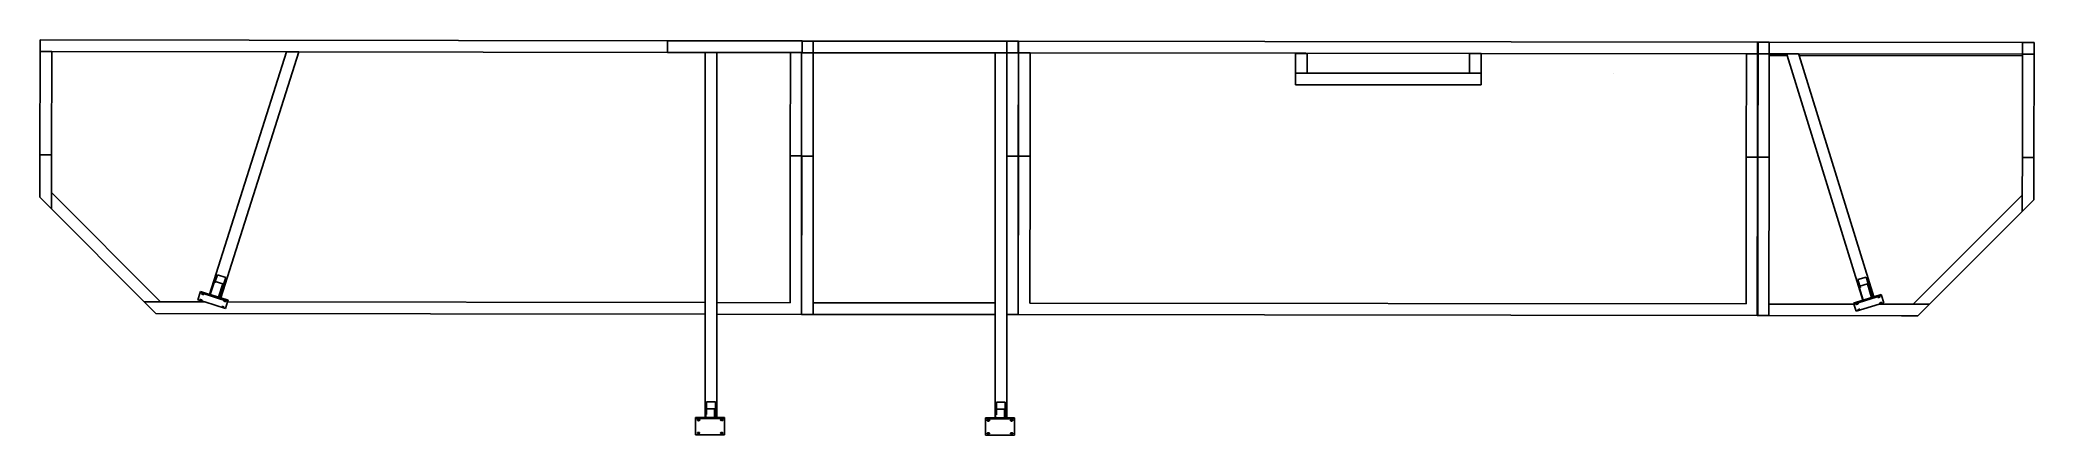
# Model space of a CAD drawing. Extents: x -1928 to 1512, y -590 to 92.
import ezdxf

# ---------------------------------------------------------------- set-up
doc = ezdxf.new("R2010")
doc.units = 0
doc.layers.get('0').update_dxf_attribs({"linetype": 'CONTINUOUS'})

msp = doc.modelspace()

# ---------------------------------------------------------------- linework, layer by layer
for p, q in [((-1928.1, 71.7), (-1928.4, -106.6)), ((-1928.1, 91.7), (-1928.1, 71.7)), ((-1928.1, 91.7), (-845.8, 90.2)), ((-1928.1, 71.7), (-1908.1, 71.7)), ((-1908.4, -106.6), (-1908.1, 71.7)), ((-1908.1, 71.7), (-1503, 71.1)), ((-1503, 71.1), (-1635.6, -347)), ((-1482, 71.1), (-1616.5, -353.1)), ((-1503, 71.1), (-1482, 71.1)), ((-1482, 71.1), (-845.8, 70.2)), ((-845.8, 90.2), (-845.8, 70.2)), ((-845.8, 90.2), (-613.7, 89.9)), ((-845.8, 70.2), (-780.7, 70.2)), ((-780.7, 70.2), (-760.7, 70.1)), ((-780.7, 70.2), (-780.7, -361.2)), ((-760.7, -361.2), (-760.7, 70.1)), ((-633.7, 70), (-760.7, 70.1)), ((-633.7, 70), (-633.9, -108.3)), ((-633.7, 70), (-614.6, 69.9)), ((-633.7, 69.9), (-633.7, 70)), ((-614.4, 69.5), (-614.7, -108.3)), ((-614.6, 69.9), (-614.6, 69.5)), ((-614.6, 69.9), (-613.7, 69.9)), ((-614.6, 69.5), (-614.4, 69.5)), ((-594.6, 69.5), (-614.4, 69.5)), ((-613.7, 89.5), (-613.7, 89.9)), ((-613.7, 89.5), (-594.6, 89.5)), ((-613.7, 89.5), (-613.7, 69.9)), ((-594.7, -108.8), (-594.4, 69.5)), ((-594.6, 89.5), (-594.6, 69.5)), ((-260.6, 89.5), (-594.6, 89.5)), ((-594.6, 69.5), (-594.4, 69.5)), ((-594.4, 69.5), (-280.6, 69.5)), ((-280.6, 69.5), (-260.6, 69.5)), ((-280.6, 69.5), (-280.6, -361.8)), ((-260.6, 69.5), (-260.6, 89.5)), ((-260.6, 89.5), (-240.6, 89.5)), ((-260.4, 69.5), (-260.6, -80.5)), ((-260.6, 69.5), (-260.4, 69.5)), ((-260.6, -80.5), (-260.6, 69.5)), ((-240.6, 69.5), (-260.4, 69.5)), ((-240.7, -108.8), (-240.4, 69.5)), ((-240.6, 89.5), (-240.6, 69.5)), ((-240.6, 69.5), (-240.4, 69.5)), ((-240, 69.4), (-240.3, -108.8)), ((-240, 69.4), (-240, 89.4)), ((-240, 89.4), (1034.9, 87.8)), ((-240, 69.4), (-220, 69.4)), ((-220, 69.4), (-220.3, -108.9)), ((-220, 69.4), (240.2, 68.8)), ((1034.9, 87.8), (1034.9, 67.7)), ((1035.6, 87.7), (1034.9, 87.8)), ((1035.6, 67.7), (1035.6, 87.7)), ((1035.6, 87.7), (1054.9, 87.7)), ((1491.9, 87.1), (1054.9, 87.7)), ((1054.9, 87.7), (1054.9, 67.7)), ((1511.9, 87.1), (1491.9, 87.1)), ((1491.9, 87.1), (1491.9, 67.1)), ((1511.9, 87.1), (1511.9, 67.1)), ((237.7, 34.3), (237.8, 68.4)), ((240.2, 68.4), (237.8, 68.4)), ((240.2, 68.8), (240.2, 68.4)), ((240.2, 68.8), (255.2, 68.8)), ((240.2, 68.4), (255.2, 68.4)), ((255.2, 68.8), (255.2, 68.4)), ((255.2, 68.8), (537.8, 68.4)), ((255.3, 68.4), (255.2, 68.4)), ((257.8, 68.4), (255.3, 68.4)), ((257.7, 34.3), (257.8, 68.4)), ((537.8, 68.4), (537.7, 34.3)), ((537.8, 68.4), (557.8, 68.4)), ((557.7, 34.3), (557.8, 68.4)), ((1015.6, 67.8), (557.8, 68.4)), ((1015.6, 67.8), (1015.3, -110.5)), ((1015.6, 67.8), (1034.9, 67.7)), ((1034.9, 67.7), (1034.6, -110.5)), ((1035.6, 67.7), (1034.9, 67.7)), ((1035.3, -110.5), (1035.6, 67.7)), ((1054.9, 67.7), (1035.6, 67.7)), ((1054.9, 65.1), (1054.6, -110.6)), ((1054.9, 67.7), (1054.9, 65.1)), ((1084.8, 67.7), (1054.9, 67.7)), ((1085.6, 65), (1054.9, 65.1)), ((1105.7, 67.7), (1084.8, 67.7)), ((1084.8, 67.7), (1085.6, 65)), ((1085.6, 65), (1216.2, -357)), ((1491.9, 67.1), (1105.7, 67.7)), ((1106.5, 65), (1105.7, 67.7)), ((1491.9, 64.5), (1106.5, 65)), ((1106.5, 65), (1235.3, -351.1)), ((1491.9, 64.5), (1491.6, -111.1)), ((1511.9, 67.1), (1491.9, 67.1)), ((1491.9, 67.1), (1491.9, 64.5)), ((1511.9, 67.1), (1511.6, -111.2)), ((237.7, 34.3), (257.7, 34.3)), ((237.7, 34.3), (257.7, 34.2)), ((237.7, 14.3), (237.7, 34.3)), ((237.7, 34.3), (237.7, 34.3)), ((557.7, 14.3), (237.7, 14.3)), ((257.7, 34.3), (257.7, 34.2)), ((257.7, 34.3), (537.7, 34.3)), ((537.7, 34.3), (557.7, 34.2)), ((537.7, 34.3), (537.7, 34.3)), ((537.7, 34.3), (557.7, 34.3)), ((557.7, 34.2), (557.7, 34.3)), ((557.7, 14.3), (557.7, 34.2)), ((785.6, 34.3), (785.6, 34.3)), ((785.6, 34.3), (785.6, 34.3)), ((-260.6, -80.5), (-260.6, -108.8)), ((-1928.4, -106.6), (-1928.5, -179.6)), ((-1928.4, -106.6), (-1908.4, -106.6)), ((-1908.4, -106.6), (-1908.5, -171.4)), ((-634.3, -361.4), (-633.9, -108.3)), ((-633.9, -108.3), (-614.7, -108.3)), ((-614.7, -108.3), (-614.7, -108.8)), ((-614.7, -108.8), (-614.6, -108.8)), ((-614.6, -108.8), (-613.9, -108.8)), ((-614.6, -108.8), (-614.6, -381.4)), ((-613.9, -108.8), (-614.3, -381.4)), ((-613.9, -108.8), (-594.7, -108.8)), ((-594.7, -108.8), (-594.6, -361.8)), ((-260.6, -108.8), (-240.7, -108.8)), ((-260.6, -381.8), (-260.6, -108.8)), ((-240.7, -108.8), (-240.6, -381.8)), ((-240.3, -108.8), (-240.6, -381.8)), ((-240.3, -108.8), (-220.3, -108.9)), ((-220.6, -361.9), (-220.3, -108.9)), ((1015, -363.5), (1015.3, -110.5)), ((1015.3, -110.5), (1034.6, -110.5)), ((1034.6, -110.5), (1034.3, -383.6)), ((1034.6, -110.5), (1035.3, -110.5)), ((1035.3, -110.5), (1035, -383.6)), ((1035.3, -110.5), (1054.6, -110.6)), ((1054.6, -110.6), (1054.3, -363.6)), ((1491.5, -175.9), (1491.6, -111.1)), ((1491.6, -111.1), (1511.6, -111.2)), ((1511.5, -184.2), (1511.6, -111.2)), ((-1908.5, -171.4), (-1720.4, -359.9)), ((-1908.5, -171.4), (-1908.5, -199.7)), ((-1928.5, -179.6), (-1908.5, -199.7)), ((-1908.5, -199.7), (-1748.7, -359.9)), ((1491.5, -175.9), (1303, -363.9)), ((1331.3, -364), (1491.5, -204.2)), ((1491.5, -204.2), (1491.5, -175.9)), ((1491.5, -204.2), (1511.5, -184.2)), ((-1655.8, -356.2), (-1651.9, -343.9)), ((-1651.9, -343.9), (-1651.3, -342)), ((-1651.9, -343.9), (-1604.3, -359)), ((-1651.3, -342), (-1635.6, -347)), ((-1634.7, -347.3), (-1628.1, -326.7)), ((-1625.8, -324.5), (-1626.7, -327.2)), ((-1622.2, -313.1), (-1625.8, -324.5)), ((-1613, -328.6), (-1625.8, -324.5)), ((-1622.2, -313.1), (-1607.9, -317.7)), ((-1620.4, -351.9), (-1613, -328.6)), ((-1607.9, -317.7), (-1618.9, -352.3)), ((1207.9, -321.6), (1222.2, -317.1)), ((1207.9, -321.6), (1211.4, -332.9)), ((1217.2, -356.7), (1210.8, -336.1)), ((1224.3, -329), (1211.4, -332.9)), ((1211.4, -332.9), (1212.2, -335.6)), ((1222.2, -317.1), (1232.9, -351.9)), ((1231.5, -352.3), (1224.3, -329)), ((-1748.7, -359.9), (-1720.4, -359.9)), ((-1748.7, -359.9), (-1728.7, -379.9)), ((-1720.4, -359.9), (-1643.8, -360)), ((-1643.8, -360), (-1655.8, -356.2)), ((-1652.5, -355.8), (-1652.6, -355.9)), ((-1652.6, -355.9), (-1652.5, -356.1)), ((-1652.3, -355.7), (-1652.5, -355.8)), ((-1652.5, -356.1), (-1652.4, -356.3)), ((-1652.4, -356.3), (-1652.1, -356.5)), ((-1652, -355.7), (-1652.3, -355.7)), ((-1652.1, -356.5), (-1651.7, -356.7)), ((-1651.6, -355.7), (-1652, -355.7)), ((-1651.7, -356.7), (-1651.2, -356.8)), ((-1651.1, -355.8), (-1651.6, -355.7)), ((-1651.2, -356.8), (-1650.7, -357)), ((-1650.6, -356), (-1651.1, -355.8)), ((-1650.7, -357), (-1650.2, -357.1)), ((-1650.6, -356), (-1650.1, -356.1)), ((-1650.2, -357.1), (-1649.8, -357.2)), ((-1649.7, -356.3), (-1650.1, -356.1)), ((-1649.8, -357.2), (-1649.4, -357.3)), ((-1649.3, -356.5), (-1649.7, -356.3)), ((-1649.4, -346), (-1649.5, -346.1)), ((-1649.5, -346.1), (-1649.4, -346.2)), ((-1649.2, -345.9), (-1649.4, -346)), ((-1649.4, -346.2), (-1649.2, -346.4)), ((-1649.4, -357.3), (-1649, -357.2)), ((-1649, -356.7), (-1649.3, -356.5)), ((-1649, -345.8), (-1649.2, -345.9)), ((-1649.2, -346.4), (-1648.8, -346.6)), ((-1648.6, -345.9), (-1649, -345.8)), ((-1648.8, -356.9), (-1649, -356.7)), ((-1649, -357.2), (-1648.8, -357.2)), ((-1648.8, -346.6), (-1648.4, -346.8)), ((-1648.8, -357.1), (-1648.8, -356.9)), ((-1648.8, -357.1), (-1648.8, -357.2)), ((-1648.1, -345.9), (-1648.6, -345.9)), ((-1648.4, -346.8), (-1648, -347)), ((-1647.6, -346.1), (-1648.1, -345.9)), ((-1648, -347), (-1647.5, -347.2)), ((-1647.1, -346.2), (-1647.6, -346.1)), ((-1647.5, -347.2), (-1647, -347.3)), ((-1646.7, -346.4), (-1647.1, -346.2)), ((-1647, -347.3), (-1646.5, -347.4)), ((-1646.3, -346.6), (-1646.7, -346.4)), ((-1646.5, -347.4), (-1646.1, -347.4)), ((-1645.9, -346.8), (-1646.3, -346.6)), ((-1646.1, -347.4), (-1645.8, -347.4)), ((-1645.7, -347), (-1645.9, -346.8)), ((-1645.8, -347.4), (-1645.7, -347.3)), ((-1645.6, -347.2), (-1645.7, -347)), ((-1645.6, -347.2), (-1645.7, -347.3)), ((-1608.2, -371.3), (-1643.8, -360)), ((-1635.6, -347), (-1634.7, -347.3)), ((-1634.7, -347.3), (-1620.4, -351.9)), ((-1620.4, -351.9), (-1618.9, -352.3)), ((-1618.9, -352.3), (-1616.5, -353.1)), ((-1616.5, -353.1), (-1603.7, -357.2)), ((-1614.3, -367.9), (-1614.4, -367.9)), ((-1614.4, -367.9), (-1614.4, -368.1)), ((-1614.4, -368.1), (-1614.3, -368.3)), ((-1614.1, -367.8), (-1614.3, -367.9)), ((-1614.3, -368.3), (-1614.1, -368.5)), ((-1613.7, -367.8), (-1614.1, -367.8)), ((-1614.1, -368.5), (-1613.7, -368.7)), ((-1613.3, -367.9), (-1613.7, -367.8)), ((-1613.7, -368.7), (-1613.3, -368.9)), ((-1612.8, -368), (-1613.3, -367.9)), ((-1613.3, -368.9), (-1612.8, -369)), ((-1612.3, -368.1), (-1612.8, -368)), ((-1612.8, -369), (-1612.3, -369.2)), ((-1611.8, -368.3), (-1612.3, -368.1)), ((-1612.3, -369.2), (-1611.8, -369.3)), ((-1611.4, -368.5), (-1611.8, -368.3)), ((-1611.8, -369.3), (-1611.4, -369.4)), ((-1611, -368.7), (-1611.4, -368.5)), ((-1611.4, -369.4), (-1611, -369.4)), ((-1611.2, -358), (-1611.3, -358.1)), ((-1611.3, -358.1), (-1611.3, -358.3)), ((-1611.3, -358.3), (-1611.1, -358.4)), ((-1611, -357.9), (-1611.2, -358)), ((-1611.1, -358.4), (-1610.9, -358.6)), ((-1610.7, -357.9), (-1611, -357.9)), ((-1610.8, -368.9), (-1611, -368.7)), ((-1611, -369.4), (-1610.8, -369.3)), ((-1610.9, -358.6), (-1610.5, -358.8)), ((-1610.6, -369.1), (-1610.8, -368.9)), ((-1610.8, -369.3), (-1610.7, -369.2)), ((-1610.2, -358), (-1610.7, -357.9)), ((-1610.7, -369.2), (-1610.6, -369.1)), ((-1610.5, -358.8), (-1610.1, -359)), ((-1609.8, -358.1), (-1610.2, -358)), ((-1610.1, -359), (-1609.6, -359.2)), ((-1609.3, -358.2), (-1609.8, -358.1)), ((-1609.6, -359.2), (-1609.1, -359.3)), ((-1608.8, -358.4), (-1609.3, -358.2)), ((-1609.1, -359.3), (-1608.6, -359.4)), ((-1608.3, -358.6), (-1608.8, -358.4)), ((-1608.6, -359.4), (-1608.2, -359.5)), ((-1608, -358.8), (-1608.3, -358.6)), ((-1608.2, -359.5), (-1607.8, -359.5)), ((-1608.2, -371.3), (-1604.6, -360.1)), ((-1607.7, -359), (-1608, -358.8)), ((-1607.8, -359.5), (-1607.6, -359.4)), ((-1607.5, -359.2), (-1607.7, -359)), ((-1607.6, -359.4), (-1607.5, -359.3)), ((-1607.5, -359.3), (-1607.5, -359.2)), ((-1604.3, -359), (-1604.6, -360.1)), ((-1604.6, -360.1), (-780.7, -361.2)), ((-1604.3, -359), (-1603.7, -357.2)), ((-780.7, -361.2), (-780.7, -381.2)), ((-760.7, -361.2), (-634.3, -361.4)), ((-760.7, -381.2), (-760.7, -361.2)), ((-280.6, -361.8), (-594.6, -361.8)), ((-594.6, -361.8), (-594.6, -381.8)), ((-280.6, -361.8), (-280.6, -381.8)), ((-220.6, -361.9), (1015, -363.5)), ((1054.3, -363.6), (1201, -363.8)), ((1054.3, -363.6), (1054.3, -383.6)), ((1054.3, -363.6), (1054.3, -383.6)), ((1200.5, -361.9), (1216.2, -357)), ((1201, -363.8), (1200.5, -361.9)), ((1201, -363.8), (1248.8, -349)), ((1204.9, -376.1), (1201, -363.8)), ((1203.9, -362.9), (1203.9, -363)), ((1204.4, -363.9), (1204.3, -364)), ((1204.3, -364), (1204.3, -364.2)), ((1204.3, -364.2), (1204.5, -364.3)), ((1204.6, -363.7), (1204.4, -363.9)), ((1204.5, -364.3), (1204.8, -364.3)), ((1204.9, -363.5), (1204.6, -363.7)), ((1204.8, -364.3), (1205.2, -364.3)), ((1205.3, -363.3), (1204.9, -363.5)), ((1244.6, -363.8), (1204.9, -376.1)), ((1205.2, -364.3), (1205.6, -364.2)), ((1205.8, -363.1), (1205.3, -363.3)), ((1205.6, -364.2), (1206.1, -364.1)), ((1206.3, -363), (1205.8, -363.1)), ((1206.1, -364.1), (1206.6, -363.9)), ((1206.8, -362.8), (1206.3, -363)), ((1206.6, -363.9), (1207.1, -363.8)), ((1207.2, -362.8), (1206.8, -362.8)), ((1207.1, -363.8), (1207.5, -363.6)), ((1207.6, -362.8), (1207.2, -362.8)), ((1207.5, -373.7), (1207.4, -373.9)), ((1207.4, -373.9), (1207.4, -374)), ((1207.4, -374), (1207.5, -374.1)), ((1207.5, -363.6), (1207.8, -363.4)), ((1207.7, -373.5), (1207.5, -373.7)), ((1207.5, -374.1), (1207.8, -374.2)), ((1207.9, -362.8), (1207.6, -362.8)), ((1207.7, -361.8), (1207.8, -361.9)), ((1208.1, -373.3), (1207.7, -373.5)), ((1207.8, -363.4), (1208, -363.2)), ((1207.8, -374.2), (1208.1, -374.2)), ((1208.1, -362.9), (1207.9, -362.8)), ((1208, -363.2), (1208.1, -363)), ((1208.1, -362.9), (1208.1, -363)), ((1208.5, -373.1), (1208.1, -373.3)), ((1208.1, -374.2), (1208.5, -374.1)), ((1209, -373), (1208.5, -373.1)), ((1208.5, -374.1), (1209, -374)), ((1209, -373), (1209.5, -372.8)), ((1209, -374), (1209.5, -373.9)), ((1210, -372.7), (1209.5, -372.8)), ((1209.5, -373.9), (1210, -373.7)), ((1210.4, -372.6), (1210, -372.7)), ((1210, -373.7), (1210.4, -373.5)), ((1210.8, -372.6), (1210.4, -372.6)), ((1210.4, -373.5), (1210.8, -373.3)), ((1211, -372.7), (1210.8, -372.6)), ((1210.8, -373.3), (1211, -373.1)), ((1211.2, -372.8), (1211, -372.7)), ((1211, -373.1), (1211.2, -372.9)), ((1211.2, -372.8), (1211.2, -372.9)), ((1216.2, -357), (1217.2, -356.7)), ((1217.2, -356.7), (1231.5, -352.3)), ((1231.5, -352.3), (1232.9, -351.9)), ((1232.9, -351.9), (1235.3, -351.1)), ((1235.3, -351.1), (1248.2, -347.1)), ((1242.7, -352), (1242.5, -352.1)), ((1242.5, -352.1), (1242.5, -352.3)), ((1242.5, -352.3), (1242.6, -352.4)), ((1242.6, -352.4), (1242.8, -352.5)), ((1243, -351.8), (1242.7, -352)), ((1242.8, -352.5), (1243.2, -352.5)), ((1243.3, -351.6), (1243, -351.8)), ((1243.2, -352.5), (1243.6, -352.4)), ((1243.8, -351.4), (1243.3, -351.6)), ((1243.6, -352.4), (1244.1, -352.3)), ((1244.3, -351.2), (1243.8, -351.4)), ((1244.1, -352.3), (1244.6, -352.2)), ((1244.8, -351.1), (1244.3, -351.2)), ((1244.6, -352.2), (1245.1, -352)), ((1252.6, -361.3), (1244.6, -363.8)), ((1244.6, -363.8), (1303, -363.9)), ((1245.2, -351), (1244.8, -351.1)), ((1245.1, -352), (1245.5, -351.8)), ((1245.7, -350.9), (1245.2, -351)), ((1245.5, -351.8), (1245.9, -351.6)), ((1245.8, -361.8), (1245.6, -362)), ((1245.6, -362), (1245.6, -362.1)), ((1245.6, -362.1), (1245.6, -362.3)), ((1245.6, -362.3), (1245.8, -362.3)), ((1246, -350.9), (1245.7, -350.9)), ((1246.1, -361.6), (1245.8, -361.8)), ((1245.8, -362.3), (1246.1, -362.4)), ((1245.9, -351.6), (1246.1, -351.4)), ((1246.2, -351), (1246, -350.9)), ((1246.1, -351.4), (1246.3, -351.3)), ((1246.5, -361.4), (1246.1, -361.6)), ((1246.1, -362.4), (1246.5, -362.3)), ((1246.3, -351.1), (1246.2, -351)), ((1246.3, -351.3), (1246.3, -351.1)), ((1246.9, -361.2), (1246.5, -361.4)), ((1246.5, -362.3), (1247, -362.2)), ((1247.4, -361.1), (1246.9, -361.2)), ((1247, -362.2), (1247.5, -362.1)), ((1247.9, -360.9), (1247.4, -361.1)), ((1247.5, -362.1), (1248, -361.9)), ((1248.4, -360.8), (1247.9, -360.9)), ((1248, -361.9), (1248.5, -361.8)), ((1248.8, -349), (1248.2, -347.1)), ((1248.8, -360.8), (1248.4, -360.8)), ((1248.5, -361.8), (1248.9, -361.6)), ((1252.6, -361.3), (1248.8, -349)), ((1249.1, -360.8), (1248.8, -360.8)), ((1248.9, -361.6), (1249.2, -361.4)), ((1249.3, -360.9), (1249.1, -360.8)), ((1249.2, -361.4), (1249.3, -361.2)), ((1249.4, -361), (1249.3, -360.9)), ((1249.3, -361.2), (1249.4, -361)), ((1331.3, -364), (1303, -363.9)), ((1311.3, -383.9), (1331.3, -364)), ((1311.3, -383.9), (1331.3, -364)), ((-1728.7, -379.9), (-780.7, -381.2)), ((-780.7, -381.2), (-780.7, -559.1)), ((-760.7, -381.2), (-614.6, -381.4)), ((-760.7, -381.2), (-760.7, -559.1)), ((-614.6, -381.4), (-614.6, -381.8)), ((-614.6, -381.4), (-614.3, -381.4)), ((-614.6, -381.8), (-594.6, -381.8)), ((-594.6, -381.8), (-280.6, -381.8)), ((-280.6, -381.8), (-280.6, -559.8)), ((-260.6, -381.8), (-240.6, -381.8)), ((-260.6, -381.8), (-260.6, -559.8)), ((-240.6, -381.8), (-240.6, -381.9)), ((-240.6, -381.9), (1034.3, -383.6)), ((1034.3, -383.6), (1035, -383.6)), ((1035, -383.6), (1054.3, -383.6)), ((1054.3, -383.6), (1311.3, -383.9)), ((1283, -383.9), (1311.3, -383.9)), ((-778.2, -532.3), (-763.2, -532.3)), ((-778.2, -532.3), (-778.2, -544.1)), ((-764.7, -544.1), (-778.2, -544.1)), ((-778.2, -544.1), (-778.2, -553.9)), ((-764.7, -544.1), (-764.7, -559.1)), ((-763.2, -532.3), (-763.2, -559.1)), ((-278.1, -532.9), (-263.1, -532.9)), ((-278.1, -532.9), (-278.1, -544.8)), ((-264.6, -544.8), (-278.1, -544.8)), ((-278.1, -544.8), (-278.1, -554.6)), ((-264.6, -544.8), (-264.6, -559.8)), ((-263.1, -532.9), (-263.1, -559.8)), ((-797.2, -560.8), (-797.2, -559.1)), ((-797.2, -559.1), (-780.7, -559.1)), ((-797.2, -560.8), (-747.2, -560.8)), ((-797.2, -588.9), (-797.2, -560.8)), ((-794, -563.1), (-794.1, -563.4)), ((-794.1, -563.4), (-794.1, -563.7)), ((-794.1, -563.7), (-794, -564)), ((-793.7, -562.9), (-794, -563.1)), ((-794, -564), (-793.8, -564.2)), ((-793.8, -564.2), (-793.4, -564.5)), ((-793.5, -562.7), (-793.7, -562.9)), ((-793.5, -562.7), (-793.4, -562.8)), ((-793.4, -562.7), (-793.5, -562.7)), ((-792.9, -562.5), (-793.4, -562.7)), ((-793.4, -562.8), (-792.9, -562.9)), ((-793.4, -564.5), (-792.9, -564.6)), ((-792.4, -562.4), (-792.9, -562.5)), ((-792.9, -562.9), (-792.4, -563)), ((-792.9, -564.6), (-792.4, -564.7)), ((-791.9, -562.4), (-792.4, -562.4)), ((-791.9, -563), (-792.4, -563)), ((-792.4, -564.7), (-791.9, -564.7)), ((-791.4, -562.5), (-791.9, -562.4)), ((-791.9, -563), (-791.4, -562.9)), ((-791.9, -564.7), (-791.4, -564.6)), ((-790.9, -562.7), (-791.4, -562.5)), ((-791.4, -562.9), (-790.9, -562.8)), ((-791.4, -564.6), (-790.9, -564.5)), ((-790.9, -562.8), (-790.8, -562.7)), ((-790.8, -562.7), (-790.9, -562.7)), ((-790.9, -564.5), (-790.6, -564.2)), ((-790.6, -562.9), (-790.8, -562.7)), ((-790.3, -563.1), (-790.6, -562.9)), ((-790.6, -564.2), (-790.3, -564)), ((-790.2, -563.4), (-790.3, -563.1)), ((-790.3, -564), (-790.2, -563.7)), ((-790.2, -563.4), (-790.2, -563.7)), ((-780.7, -559.1), (-779.7, -559.1)), ((-779.7, -559.1), (-779.7, -553.9)), ((-779.7, -559.1), (-764.7, -559.1)), ((-764.7, -559.1), (-763.2, -559.1)), ((-763.2, -559.1), (-760.7, -559.1)), ((-760.7, -559.1), (-747.2, -559.1)), ((-754.1, -563.3), (-754.2, -563.6)), ((-754.2, -563.6), (-754.1, -563.9)), ((-753.9, -563), (-754.1, -563.3)), ((-754.1, -563.9), (-753.9, -564.1)), ((-753.6, -562.8), (-753.9, -563)), ((-753.9, -564.1), (-753.6, -564.4)), ((-753.5, -562.7), (-753.6, -562.8)), ((-753.6, -564.4), (-753.2, -564.5)), ((-753.2, -562.6), (-753.5, -562.7)), ((-753.5, -562.7), (-753.2, -562.9)), ((-752.7, -562.5), (-753.2, -562.6)), ((-753.2, -562.9), (-752.7, -563)), ((-753.2, -564.5), (-752.7, -564.6)), ((-752.2, -562.4), (-752.7, -562.5)), ((-752.7, -563), (-752.2, -563)), ((-752.7, -564.6), (-752.2, -564.7)), ((-751.6, -562.5), (-752.2, -562.4)), ((-752.2, -563), (-751.6, -563)), ((-752.2, -564.7), (-751.6, -564.6)), ((-751.2, -562.6), (-751.6, -562.5)), ((-751.6, -563), (-751.2, -562.9)), ((-751.6, -564.6), (-751.2, -564.5)), ((-750.8, -562.7), (-751.2, -562.6)), ((-751.2, -562.9), (-750.8, -562.7)), ((-751.2, -564.5), (-750.7, -564.4)), ((-750.7, -562.8), (-750.8, -562.7)), ((-750.4, -563), (-750.7, -562.8)), ((-750.7, -564.4), (-750.4, -564.1)), ((-750.2, -563.3), (-750.4, -563)), ((-750.4, -564.1), (-750.2, -563.9)), ((-750.2, -563.6), (-750.2, -563.3)), ((-750.2, -563.9), (-750.2, -563.6)), ((-747.2, -560.8), (-747.2, -559.1)), ((-747.2, -588.9), (-747.2, -560.8)), ((-297.1, -561.4), (-297.1, -559.8)), ((-297.1, -559.8), (-280.6, -559.8)), ((-297.1, -561.4), (-247.1, -561.4)), ((-297.1, -589.5), (-297.1, -561.4)), ((-294, -563.8), (-294.1, -564.1)), ((-294.1, -564.1), (-294.1, -564.4)), ((-294.1, -564.4), (-294, -564.7)), ((-293.7, -563.5), (-294, -563.8)), ((-294, -564.7), (-293.7, -564.9)), ((-293.5, -563.4), (-293.7, -563.5)), ((-293.7, -564.9), (-293.4, -565.1)), ((-293.3, -563.3), (-293.5, -563.4)), ((-293.5, -563.4), (-293.4, -563.5)), ((-293.4, -563.5), (-292.9, -563.6)), ((-293.4, -565.1), (-292.9, -565.3)), ((-292.9, -563.2), (-293.3, -563.3)), ((-292.4, -563.1), (-292.9, -563.2)), ((-292.9, -563.6), (-292.4, -563.7)), ((-292.9, -565.3), (-292.4, -565.3)), ((-291.9, -563.1), (-292.4, -563.1)), ((-291.9, -563.7), (-292.4, -563.7)), ((-292.4, -565.3), (-291.9, -565.3)), ((-291.4, -563.2), (-291.9, -563.1)), ((-291.9, -563.7), (-291.4, -563.6)), ((-291.9, -565.3), (-291.4, -565.3)), ((-290.9, -563.3), (-291.4, -563.2)), ((-291.4, -563.6), (-290.9, -563.5)), ((-291.4, -565.3), (-290.9, -565.1)), ((-290.8, -563.4), (-290.9, -563.3)), ((-290.9, -563.5), (-290.8, -563.4)), ((-290.9, -565.1), (-290.5, -564.9)), ((-290.5, -563.5), (-290.8, -563.4)), ((-290.3, -563.8), (-290.5, -563.5)), ((-290.5, -564.9), (-290.3, -564.7)), ((-290.2, -564.1), (-290.3, -563.8)), ((-290.3, -564.7), (-290.2, -564.4)), ((-290.2, -564.1), (-290.2, -564.4)), ((-280.6, -559.8), (-279.6, -559.8)), ((-279.6, -559.8), (-279.6, -554.6)), ((-279.6, -559.8), (-264.6, -559.8)), ((-264.6, -559.8), (-263.1, -559.8)), ((-263.1, -559.8), (-260.6, -559.8)), ((-260.6, -559.8), (-247.1, -559.8)), ((-253.9, -563.7), (-254.1, -563.9)), ((-254.1, -563.9), (-254.1, -564.2)), ((-254.1, -564.2), (-254.1, -564.5)), ((-254.1, -564.5), (-253.9, -564.8)), ((-253.5, -563.4), (-253.9, -563.7)), ((-253.9, -564.8), (-253.5, -565)), ((-253.1, -563.3), (-253.5, -563.4)), ((-253.5, -563.4), (-253.1, -563.5)), ((-253.5, -563.4), (-253.5, -563.4)), ((-253.5, -565), (-253.1, -565.2)), ((-252.7, -563.1), (-253.1, -563.3)), ((-253.1, -563.5), (-252.7, -563.7)), ((-253.1, -565.2), (-252.7, -565.3)), ((-252.1, -563.1), (-252.7, -563.1)), ((-252.7, -563.7), (-252.1, -563.7)), ((-252.7, -565.3), (-252.1, -565.4)), ((-251.6, -563.1), (-252.1, -563.1)), ((-252.1, -563.7), (-251.6, -563.7)), ((-252.1, -565.4), (-251.6, -565.3)), ((-251.1, -563.3), (-251.6, -563.1)), ((-251.6, -563.7), (-251.1, -563.5)), ((-251.6, -565.3), (-251.1, -565.2)), ((-250.8, -563.4), (-251.1, -563.3)), ((-251.1, -563.5), (-250.8, -563.4)), ((-251.1, -565.2), (-250.7, -565)), ((-250.7, -563.4), (-250.8, -563.4)), ((-250.4, -563.7), (-250.7, -563.4)), ((-250.7, -565), (-250.4, -564.8)), ((-250.2, -563.9), (-250.4, -563.7)), ((-250.4, -564.8), (-250.2, -564.5)), ((-250.1, -564.2), (-250.2, -563.9)), ((-250.2, -564.5), (-250.1, -564.2)), ((-247.1, -561.4), (-247.1, -559.8)), ((-247.1, -589.5), (-247.1, -561.4)), ((-747.2, -588.9), (-797.2, -588.9)), ((-794.1, -585.8), (-794.2, -586.1)), ((-794.2, -586.1), (-794.1, -586.4)), ((-794, -585.5), (-794.1, -585.8)), ((-794.1, -586.4), (-793.8, -586.7)), ((-793.7, -585.3), (-794, -585.5)), ((-793.8, -586.7), (-793.5, -586.9)), ((-793.5, -585.2), (-793.7, -585.3)), ((-793.3, -585.1), (-793.5, -585.2)), ((-793.5, -585.2), (-793.1, -585.4)), ((-793.5, -586.9), (-793.1, -587.1)), ((-792.8, -585), (-793.3, -585.1)), ((-793.1, -585.4), (-792.6, -585.5)), ((-793.1, -587.1), (-792.6, -587.1)), ((-792.3, -584.9), (-792.8, -585)), ((-792.6, -585.5), (-792, -585.5)), ((-792.6, -587.1), (-792, -587.2)), ((-792.3, -584.9), (-791.8, -584.9)), ((-792, -585.5), (-791.5, -585.5)), ((-792, -587.2), (-791.5, -587.1)), ((-791.3, -585), (-791.8, -584.9)), ((-791.5, -585.5), (-791.1, -585.3)), ((-791.5, -587.1), (-791.1, -587)), ((-790.8, -585.2), (-791.3, -585)), ((-791.1, -585.3), (-790.8, -585.2)), ((-791.1, -587), (-790.7, -586.8)), ((-790.5, -585.4), (-790.8, -585.2)), ((-790.7, -586.8), (-790.4, -586.6)), ((-790.3, -585.7), (-790.5, -585.4)), ((-790.4, -586.6), (-790.2, -586.3)), ((-790.2, -586), (-790.3, -585.7)), ((-790.2, -586), (-790.2, -586.3)), ((-754.1, -585.7), (-754.2, -586)), ((-754.2, -586), (-754.1, -586.3)), ((-753.8, -585.4), (-754.1, -585.7)), ((-754.1, -586.3), (-753.9, -586.6)), ((-753.9, -586.6), (-753.7, -586.8)), ((-753.5, -585.2), (-753.8, -585.4)), ((-753.7, -586.8), (-753.3, -587)), ((-753.1, -585), (-753.5, -585.2)), ((-753.5, -585.2), (-753.3, -585.3)), ((-753.3, -585.3), (-752.8, -585.5)), ((-753.3, -587), (-752.8, -587.1)), ((-752.6, -584.9), (-753.1, -585)), ((-752.8, -585.5), (-752.3, -585.5)), ((-752.8, -587.1), (-752.3, -587.2)), ((-752, -584.9), (-752.6, -584.9)), ((-752.3, -585.5), (-751.8, -585.5)), ((-752.3, -587.2), (-751.8, -587.1)), ((-751.5, -585), (-752, -584.9)), ((-751.8, -585.5), (-751.3, -585.4)), ((-751.8, -587.1), (-751.3, -587.1)), ((-751.1, -585.1), (-751.5, -585)), ((-751.3, -585.4), (-750.8, -585.2)), ((-751.3, -587.1), (-750.8, -586.9)), ((-750.8, -585.2), (-751.1, -585.1)), ((-750.7, -585.3), (-750.8, -585.2)), ((-750.8, -586.9), (-750.5, -586.7)), ((-750.4, -585.5), (-750.7, -585.3)), ((-750.5, -586.7), (-750.3, -586.4)), ((-750.2, -585.8), (-750.4, -585.5)), ((-750.3, -586.4), (-750.2, -586.1)), ((-750.2, -586.1), (-750.2, -585.8)), ((-247.1, -589.5), (-297.1, -589.5)), ((-293.9, -586.2), (-294.1, -586.5)), ((-294.1, -586.5), (-294.1, -586.8)), ((-294.1, -586.8), (-294, -587.1)), ((-294, -587.1), (-293.8, -587.3)), ((-293.6, -586), (-293.9, -586.2)), ((-293.8, -587.3), (-293.5, -587.6)), ((-293.5, -585.9), (-293.6, -586)), ((-293.2, -585.8), (-293.5, -585.9)), ((-293.5, -585.9), (-293, -586.1)), ((-293.5, -587.6), (-293, -587.7)), ((-292.8, -585.6), (-293.2, -585.8)), ((-293, -586.1), (-292.5, -586.2)), ((-293, -587.7), (-292.5, -587.8)), ((-292.3, -585.6), (-292.8, -585.6)), ((-292.5, -586.2), (-292, -586.2)), ((-292.5, -587.8), (-292, -587.8)), ((-292.3, -585.6), (-291.7, -585.6)), ((-292, -586.2), (-291.5, -586.1)), ((-292, -587.8), (-291.5, -587.8)), ((-291.2, -585.7), (-291.7, -585.6)), ((-291.5, -586.1), (-291, -586)), ((-291.5, -587.8), (-291, -587.6)), ((-290.8, -585.9), (-291.2, -585.7)), ((-291, -586), (-290.8, -585.9)), ((-291, -587.6), (-290.6, -587.5)), ((-290.5, -586.1), (-290.8, -585.9)), ((-290.6, -587.5), (-290.3, -587.2)), ((-290.2, -586.4), (-290.5, -586.1)), ((-290.3, -587.2), (-290.2, -586.9)), ((-290.1, -586.6), (-290.2, -586.4)), ((-290.1, -586.6), (-290.2, -586.9)), ((-254, -586.4), (-254.1, -586.6)), ((-254.1, -586.6), (-254.1, -586.9)), ((-254.1, -586.9), (-253.9, -587.2)), ((-253.8, -586.1), (-254, -586.4)), ((-253.9, -587.2), (-253.6, -587.5)), ((-253.5, -585.9), (-253.8, -586.1)), ((-253.6, -587.5), (-253.2, -587.6)), ((-253, -585.7), (-253.5, -585.9)), ((-253.5, -585.9), (-253.2, -586)), ((-253.2, -586), (-252.8, -586.1)), ((-253.2, -587.6), (-252.8, -587.8)), ((-252.5, -585.6), (-253, -585.7)), ((-252.8, -586.1), (-252.3, -586.2)), ((-252.8, -587.8), (-252.3, -587.8)), ((-252, -585.6), (-252.5, -585.6)), ((-252.3, -586.2), (-251.7, -586.2)), ((-252.3, -587.8), (-251.7, -587.8)), ((-251.5, -585.6), (-252, -585.6)), ((-251.7, -586.2), (-251.2, -586.1)), ((-251.7, -587.8), (-251.2, -587.7)), ((-251, -585.8), (-251.5, -585.6)), ((-251.2, -586.1), (-250.8, -585.9)), ((-251.2, -587.7), (-250.8, -587.6)), ((-250.8, -585.9), (-251, -585.8)), ((-250.6, -586), (-250.8, -585.9)), ((-250.8, -587.6), (-250.5, -587.3)), ((-250.3, -586.2), (-250.6, -586)), ((-250.5, -587.3), (-250.2, -587.1)), ((-250.2, -586.5), (-250.3, -586.2)), ((-250.1, -586.8), (-250.2, -586.5)), ((-250.2, -587.1), (-250.1, -586.8))]:
    msp.add_line(p, q)

doc.saveas('drawing.dxf')
